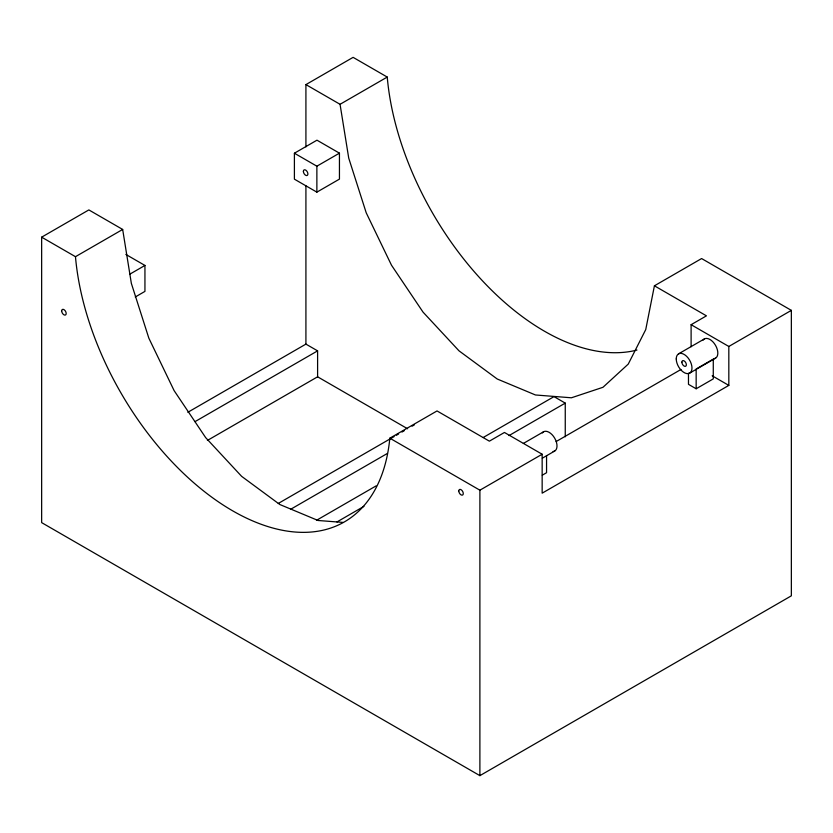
<?xml version="1.0" encoding="UTF-8"?>
<svg xmlns="http://www.w3.org/2000/svg" width="833" height="833" viewBox="0 0 833 833"><rect width="100%" height="100%" fill="white"/><g stroke="black" fill="none" stroke-linecap="round" stroke-linejoin="round"><path stroke-width="1.25" d="M343.061 522.416L318.081 520.49L279.846 504.527L241.622 476.341L205.657 437.606L174.107 390.604L148.836 338.146L131.343 283.345L122.67 229.45L88.85 209.916L41.65 237.166L41.65 522.624L479.891 775.648L791.35 595.824L791.35 310.365L701.605 258.553L654.415 285.802L645.742 329.587L628.249 364.094L602.967 387.293L571.417 397.789L535.463 394.977L497.228 379.005L459.004 350.828L423.039 312.125L391.489 265.196L366.218 212.811L348.725 158.103L340.051 104.302L305.919 84.602L305.919 146.889M305.919 84.602L353.109 57.352L387.241 77.063A223.515 129.053 60 0 0 636.964 350.058M41.65 237.166L75.47 256.689L122.67 229.45M340.051 104.302L387.241 77.063M294.403 153.22L316.967 140.183L339.447 153.157L339.447 179.116L316.873 192.142L294.403 179.168L294.403 153.22L316.873 166.194L339.447 153.157M129.896 274.13L144.942 265.446L144.942 291.394L135.269 296.985M187.831 412.293L305.919 344.112L317.602 350.86L317.602 376.808L207.386 440.449M195.016 421.633L317.602 350.86M75.47 256.689A223.515 129.053 60 0 0 232.657 510.827A223.515 129.053 60 0 0 389.834 438.189L437.033 410.94L489.377 441.167L504.444 432.462L542.158 454.235L542.158 493.167L728.823 385.398L728.823 346.466L791.35 310.365M278.264 503.465L394.103 436.586M396.352 435.284L398.601 433.983M401.975 432.035L404.224 430.734M412.096 426.194L414.345 424.892M290.623 509.307L387.345 453.464M316.488 520.323L376.099 485.899M336.959 521.947L363.948 506.36M483.161 437.533L554.018 396.623L565.253 403.11L565.253 436.825M691.109 346.757L691.109 324.693L706.446 315.842L654.415 285.802M509.025 435.576L565.253 403.11M523.353 443.448L543.585 431.775M678.551 353.848L704.395 338.927M556.163 441.532L680.988 369.467M389.834 438.189L479.891 490.189L542.158 454.235M542.345 458.181L554.705 451.038M689.682 373.111L715.526 358.19M542.283 475.185L546.563 472.717L546.563 455.63M696.159 388.772L713.277 378.89L713.277 359.106L696.159 368.988L696.159 388.772L688.475 384.336L688.475 373.205M691.109 324.693L728.823 346.466M712.184 375.787L728.823 385.398M125.835 254.419L144.942 265.446M317.602 376.808L407.597 428.766M479.891 490.189L479.891 775.648M316.873 166.194L316.873 192.142M305.919 185.811L305.919 344.112M542.335 432.931A11.121 6.425 60 0 1 554.705 438.2A11.121 6.425 60 0 1 553.07 451.548M703.146 340.083A11.121 6.425 60 0 1 715.526 345.351A11.121 6.425 60 0 1 713.891 358.7M303.389 171.379A3.176 1.833 60 0 0 306.763 175.576A3.176 1.833 60 0 0 306.763 171.077A3.176 1.833 60 0 0 303.389 171.379M61.694 310.917A3.176 1.833 60 0 0 65.057 315.113A3.176 1.833 60 0 0 65.057 310.615A3.176 1.833 60 0 0 61.694 310.917M458.796 490.981A3.176 1.833 60 0 0 462.159 495.166A3.176 1.833 60 0 0 462.159 490.679A3.176 1.833 60 0 0 458.796 490.981M676.25 358.94A11.121 6.425 60 0 0 688.048 373.621A11.121 6.425 60 0 0 688.048 357.888A11.121 6.425 60 0 0 676.25 358.94M681.873 362.178A3.176 1.833 60 0 0 685.236 366.374A3.176 1.833 60 0 0 685.236 361.886A3.176 1.833 60 0 0 681.873 362.178"/></g></svg>
